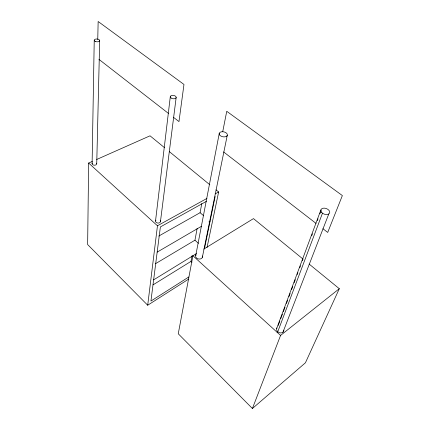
<?xml version="1.0" encoding="UTF-8"?>
<svg xmlns="http://www.w3.org/2000/svg" width="430" height="430" viewBox="0 0 430 430"><rect width="100%" height="100%" fill="white"/><g stroke="black" fill="none" stroke-linecap="round" stroke-linejoin="round"><path stroke-width="0.64" d="M92.321 161.411L88.639 163.045L87.639 244.552L147.705 305.23L188.765 279.027M92.101 163.798L94.229 40.388M97.76 39.479L98.147 21.5L183.975 84.457L178.977 121.593L173.677 117.471M96.739 163.588L99.69 40.42M155.526 220.993L170.296 96.675M147.705 305.23L157.461 225.772L206.98 198.407M160.449 221.574L176.166 97.459M153.058 284.848L191.001 261.381L192.076 255.608M155.499 263.703L194.951 240.203L197.15 228.416M158.751 236.07L200.084 212.694L201.788 203.546M195.731 255.549L219.284 133.268M222.74 131.618L226.744 111.295L342.361 195.569L327.714 232.426L322.935 228.728M202.342 257.344L227.266 135.321M204.465 248.68L215.156 196.478M207.034 247.529L218.628 191.968L216.032 189.84M276.63 328.633L320.871 209.985M278.188 325.467L279.828 321.07M280.769 318.56L282.408 314.169M283.348 311.659L284.988 307.262M286.396 303.494L287.568 300.36M288.976 296.592L290.148 293.454M291.556 289.686L292.728 286.547M294.136 282.784L295.308 279.645M297.184 274.62L297.888 272.738M299.764 267.718L300.468 265.831M302.344 260.811L303.048 258.93M311.728 235.704L312.433 233.818M317.356 220.638L318.06 218.752M319.936 213.731L321.108 210.593M322.473 213.205L277.758 331.723L277.092 332.25M280.575 335.416L192.919 255.748L178.251 333.771L252.41 408.5L280.575 335.416L339.302 288.702L309.132 264.063M282.929 332.272L328.778 213.968M339.302 288.702L305.424 362.791L252.41 408.5M188.829 276.963L150.925 301.065L160.385 226.927L206.416 201.337M153.634 279.849L196.467 253.582M203.777 249.094L253.485 218.612L302.892 258.967M157.17 252.125L201.455 226.293M208.932 221.934L210.082 221.262M215.134 193.898L218.628 191.968M96.621 159.508L150.032 135.815L164.582 147.726M223.627 151.951L316.034 223.39M98.948 59.361L168.377 113.353M169.264 151.553L209.797 184.733M200.084 212.694L203.583 215.693M194.951 240.203L198.456 243.326M88.639 163.045L157.461 225.772M191.001 261.381L191.963 262.262M202.299 256.006A3.435 2.564 11.2 0 1 201.498 258.446L200.81 258.812A3.435 2.564 11.2 0 1 196.677 258.118L196.118 257.543A3.435 2.564 11.2 0 1 196.053 254.952M283.843 330.192A3.773 2.967 24.3 0 1 279.457 332.707A3.773 2.967 24.3 0 1 276.947 327.923M96.594 163.206A2.333 1.505 2.4 0 1 94.364 165.201A2.333 1.505 2.4 0 1 92.289 163.034M160.218 220.66A2.478 1.763 6.7 0 1 159.412 222.815A2.478 1.763 6.7 0 1 156.246 222.439A2.478 1.763 6.7 0 1 155.966 220.155M226.309 136.369L225.497 136.697A4.133 2.494 11.2 0 1 220.525 135.832L219.837 135.24A4.133 2.494 11.2 0 1 220.257 132.225L221.068 131.903A4.133 2.494 11.2 0 1 226.379 133.053A4.133 2.494 11.2 0 1 226.309 136.369M321.694 212.484A4.622 2.994 19.8 0 0 329.38 213.393A4.622 2.994 19.8 0 0 324.774 208.168A4.622 2.994 19.8 0 0 321.694 212.484M95.25 41.398A2.757 1.403 4.8 0 0 99.679 40.785A2.757 1.403 4.8 0 0 95.954 39.039A2.757 1.403 4.8 0 0 95.25 41.398M171.022 97.986A2.962 1.688 8.1 0 0 176.02 97.884A2.962 1.688 8.1 0 0 172.65 95.352A2.962 1.688 8.1 0 0 171.022 97.986"/></g></svg>
